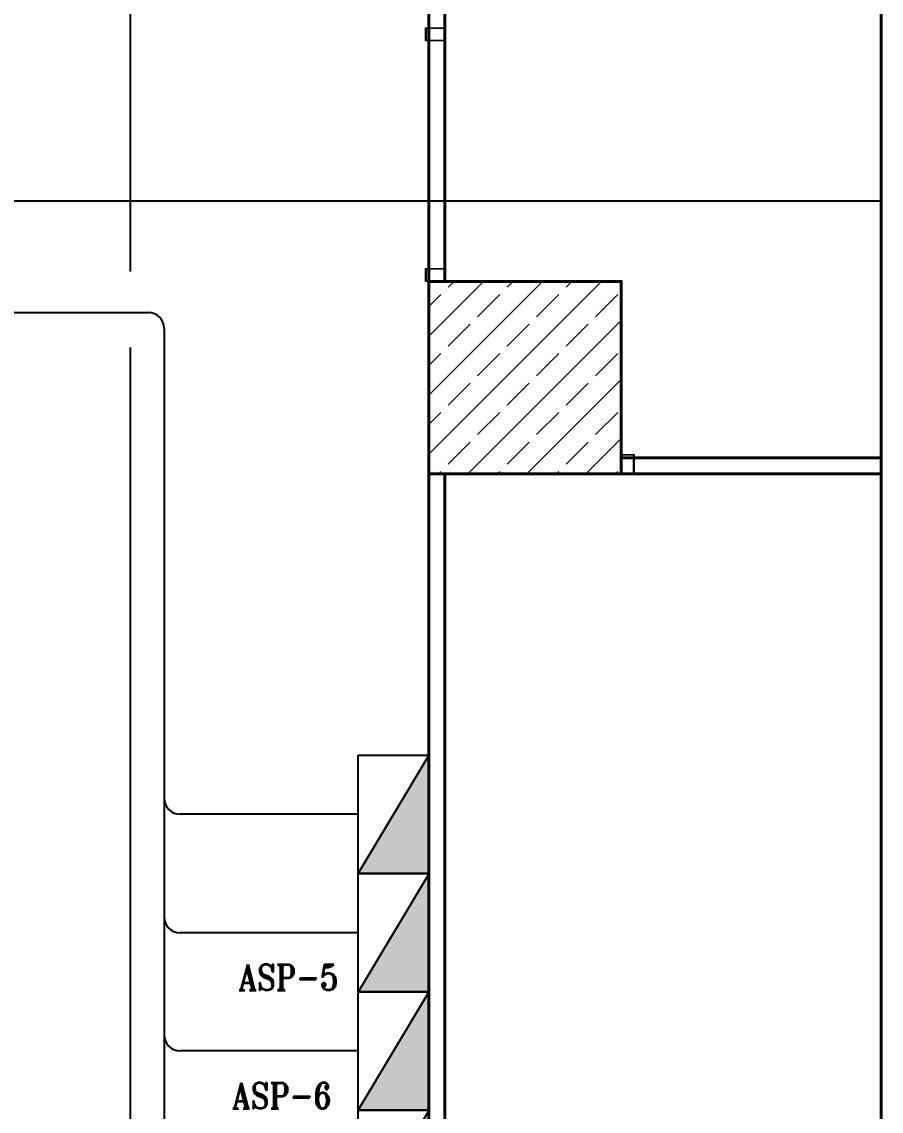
# Model space of a CAD drawing. Header units: millimetres. Extents: x -106996 to 276536, y -21995 to 37993.
# Drawn here: x -69514 to -64157, y -5272 to 1520 of the extents above; entities that cross this region are included whole.
import ezdxf

# ---------------------------------------------------------------- set-up
doc = ezdxf.new("R2010")
doc.units = ezdxf.units.MM
doc.header["$LTSCALE"] = 100
doc.set_wipeout_variables(frame=1)
doc.linetypes.add('Nokta & Kesikli', pattern=[670.277762, 352.777767, -176.388884, 0, -141.111112])
doc.linetypes.add('Wipeout_Contour', pattern=[1000, 0, -1000])
doc.layers.get('0').update_dxf_attribs({"color": 3})
for name, color, linetype in [('0E KUVVET HATTI', 7, 'Continuous'), ('0E PANOLAR', 7, 'Continuous'), ('Interior - Furniture', 7, 'Continuous'), ('Structural - Bearing', 7, 'Continuous')]:
    doc.layers.add(name, color=color, linetype=linetype)
for name, color, linetype, lineweight, true_color in [('_asansör kabin_Pen_No__4', 7, 'Continuous', 25, 0x4a4a4a), ('_Duvar-Tuğla_Pen_No__2', 7, 'Continuous', 40, 0x353535), ('_kesit çizgisi_Pen_No__30', 7, 'Continuous', 25, 0xe6462f), ('Interior - Furniture _Pen_No__19', 7, 'Continuous', 18, 0xe9e9e9), ('Interior - Furniture _Pen_No__28', 7, 'Continuous', 18, 0xd0311a), ('Structural - Bearing_Pen_No__2', 7, 'Continuous', 40, 0x353535)]:
    doc.layers.add(name, color=color, linetype=linetype, lineweight=lineweight, true_color=true_color)
doc.layers.add('E-PRİZ LİNYESİ', color=5, linetype='Continuous', lineweight=40)
doc.layers.add('Structural - Bearing_Pen_No__5', color=250, linetype='Continuous', lineweight=20)
doc.styles.add('GENERATED_STYLE_5', font='romant.shx')

# ---------------------------------------------------------------- blocks, each defined once
blk = doc.blocks.new('RHS Hot-Finished Column 18')
at = {"layer": 'Interior - Furniture _Pen_No__19', "linetype": 'Continuous'}
h = blk.add_hatch(dxfattribs=at)
h.set_pattern_fill('STEEL', color=256, style=0, pattern_type=2)
h.set_pattern_definition([(45, (0, 0), (-159.1, 159.1), []), (45, (-53.03, 53.03), (-159.1, 159.1), [])])
h.paths.add_polyline_path([(-40, -60), (40, -60), (40, 60), (-40, 60)])
h.paths.add_polyline_path([(-37, -57), (-37, 57), (37, 57), (37, -57)], flags=0)
at = {"layer": 'Interior - Furniture _Pen_No__28', "linetype": 'Continuous'}
for p, q in [((40, 60), (-40, 60)), ((-40, 60), (-40, -60)), ((-37, -57), (-37, 57)), ((-37, 57), (37, 57)), ((37, 57), (37, -57)), ((40, -60), (40, 60)), ((-40, -60), (40, -60)), ((37, -57), (-37, -57))]:
    blk.add_line(p, q, dxfattribs=at)
blk = doc.blocks.new('PANO2')
at = {"layer": '0E PANOLAR', "linetype": 'Continuous'}
for p, q in [((-36.77, 22.06), (37.15, 22.06)), ((-36.77, -22.06), (-36.77, 22.06)), ((-36.77, 22.06), (36.77, -22.06)), ((37.15, 22.06), (37.15, -22.1)), ((36.77, -22.06), (-36.77, -22.06))]:
    blk.add_line(p, q, dxfattribs=at)
blk.add_solid([(-36.77, -22.06), (36.77, -22.06), (-36.77, 22.06)], dxfattribs=at)

msp = doc.modelspace()

# ---------------------------------------------------------------- linework, layer by layer
for p, q in [((-68837.710412, -35.8891173), (-68837.710412, 4925.1590938)), ((-70100.4924014, -291.8019551), (-68727.0755218, -291.8019551)), ((-68627.0755218, -391.8019551), (-68627.0755218, -8835.8621706)), ((-68837.710412, -6558.4332813), (-68837.710412, -509.9428002)), ((-67418.0923692, -3420.8267683), (-68527.0755218, -3420.8267683)), ((-67418.4766991, -4160.0266684), (-68527.0755218, -4160.0266684)), ((-67418.4766991, -4895.5227264), (-68527.0755218, -4895.5227264))]:
    msp.add_line(p, q)
for centre, start, end in [((-68727.0755218, -391.8019551), 0, 90), ((-68527.0755218, -3320.8267683), 180, 270), ((-68527.0755218, -4060.0266684), 180, 270), ((-68527.0755218, -4795.5227264), 180, 270)]:
    msp.add_arc(centre, 100, start, end)
at = {"layer": '_kesit çizgisi_Pen_No__30', "color": 9, "linetype": 'Nokta & Kesikli'}
msp.add_line((-64156.7732287, 401.4488258), (-93467.8975232, 401.4488258), dxfattribs=at)

# ---------------------------------------------------------------- block references
at = {"layer": '0E KUVVET HATTI', "color": 2, "linetype": 'Continuous', "xscale": 10, "yscale": 10, "zscale": 10, "rotation": 90}
for p in [(-67197.4435518, -3422.6786894), (-67197.8278817, -4161.8785895), (-67197.8278817, -4897.3746475), (-67197.8278817, -5636.5745476)]:
    msp.add_blockref('PANO2', p, dxfattribs=at)
at = {"layer": 'Interior - Furniture', "color": 9, "linetype": 'Continuous', "lineweight": 25, "xscale": -1, "zscale": 1000, "rotation": 270}
msp.add_blockref('RHS Hot-Finished Column 18', (-66937.1311399, 1441.9710284), dxfattribs=at)

# ---------------------------------------------------------------- texts
at = {"layer": '_asansör kabin_Pen_No__4', "color": 1, "linetype": 'Continuous', "char_height": 160, "attachment_point": 1, "line_spacing_factor": 0.715893, "style": 'GENERATED_STYLE_5'}
for s, insert in [('\\A1;{\\W0.85;ASP-5}', (-68164.2956923, -4357.9182497)), ('\\A1;{\\W0.85;ASP-6}', (-68204.6336029, -5095.8549295))]:
    msp.add_mtext(s, dxfattribs=dict(at, insert=insert))

# ---------------------------------------------------------------- wipeouts: each hides what was drawn before it
at = {"color": 9, "linetype": 'Wipeout_Contour', "lineweight": 0, "ltscale": 2785394.127795214}
msp.add_wipeout([(-66977.1266267, -1298.0289716), (-65777.1266267, -1298.0289716), (-65777.1266267, -98.0289716), (-66977.1266267, -98.0289716)], dxfattribs=at).dxf.layer = 'Structural - Bearing'

# ---------------------------------------------------------------- next in the draw order: hatches: boundary and pattern name
at = {"layer": 'Structural - Bearing_Pen_No__5', "linetype": 'Continuous'}
h = msp.add_hatch(dxfattribs=at)
h.set_pattern_fill('BRASS_BRONZE', color=9, style=0, pattern_type=2)
h.set_pattern_definition([(45, (-762076.83, -30745.37), (-183.84776, 183.84776), []), (45, (-762168.75, -30653.45), (-183.84776, 183.84776), [194.99999, -65])])
h.paths.add_polyline_path([(-66977.1266267, -1298.0289716), (-65777.1266267, -1298.0289716), (-65777.1266267, -98.0289716), (-66977.1266267, -98.0289716)])

# ---------------------------------------------------------------- next in the draw order: linework, layer by layer
at = {"layer": '_Duvar-Tuğla_Pen_No__2', "color": 9, "linetype": 'Continuous'}
for p, q in [((-66977.1311399, 6702.1188915), (-66977.1311399, -98.0289716)), ((-66877.1311399, 3601.9461421), (-66877.1311399, -98.0289716)), ((-66977.1790643, -897.7099304), (-66977.1790643, -7697.8577935)), ((-65777.1266267, -1197.8810412), (-64156.7732287, -1197.8810412)), ((-66877.1790643, -1298.0289716), (-66877.1790643, -7697.8577935)), ((-65777.1266267, -1297.8810412), (-64156.7732287, -1297.8810412))]:
    msp.add_line(p, q, dxfattribs=at)
at = {"layer": 'E-PRİZ LİNYESİ', "color": 0}
msp.add_lwpolyline([(-94838.7732287, 14128.4951144), (-64156.7732287, 14128.4951144), (-64156.7732287, -18221.0048856), (-94838.7732287, -18221.0048856)], close=True, dxfattribs=at)
at = {"layer": 'Structural - Bearing_Pen_No__2', "color": 9, "linetype": 'Continuous', "flags": 128}
msp.add_lwpolyline([(-66977.1266267, -1298.0289716), (-65777.1266267, -1298.0289716), (-65777.1266267, -98.0289716), (-66977.1266267, -98.0289716)], close=True, dxfattribs=at)

# ---------------------------------------------------------------- next in the draw order: block references
at = {"layer": 'Interior - Furniture', "color": 9, "linetype": 'Continuous', "lineweight": 25, "xscale": -1, "zscale": 1000}
for p, rotation in [((-66937.1311399, -58.0289716), 270), ((-65737.1266267, -1237.8810412), 180)]:
    msp.add_blockref('RHS Hot-Finished Column 18', p, dxfattribs=dict(at, rotation=rotation))

doc.saveas('drawing.dxf')
